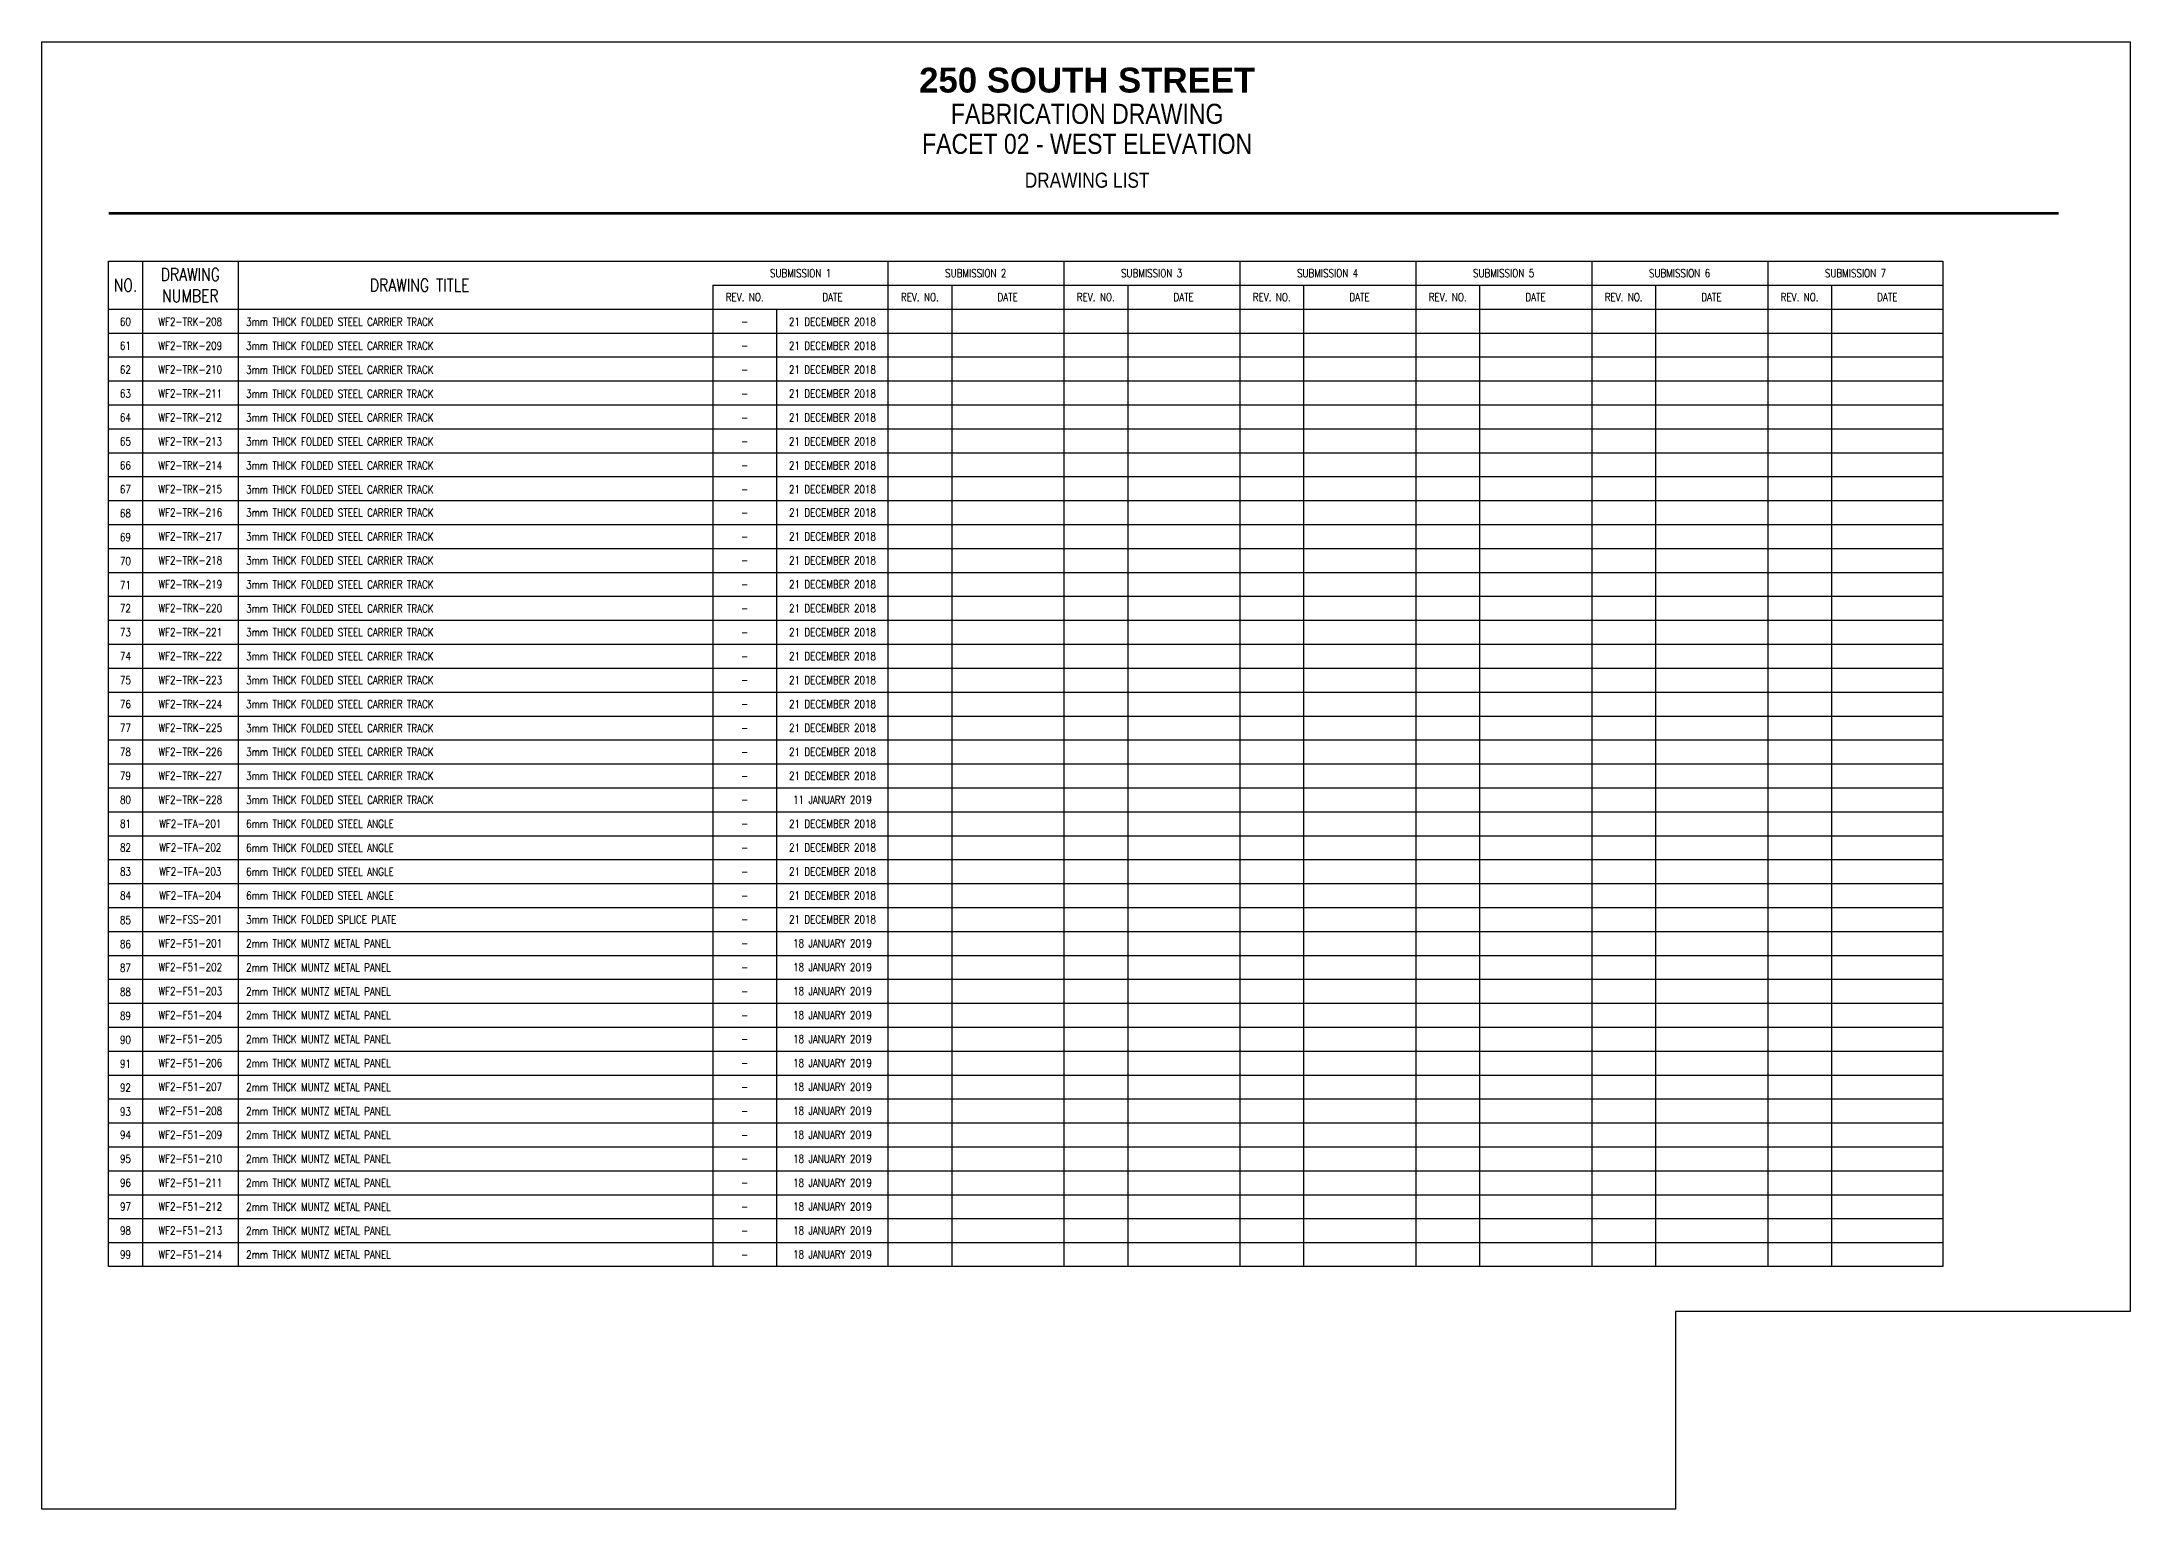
# Model space of a CAD drawing. Header units: inches. Extents: x -144 to 32, y -408 to -385.
# Drawn here: x -72.22 to -39.51, y -407.6 to -384.61 of the extents above; entities that cross this region are included whole.
import ezdxf
from ezdxf.enums import TextEntityAlignment as Align

# ---------------------------------------------------------------- set-up
doc = ezdxf.new("R2010")
doc.units = ezdxf.units.IN
doc.header["$MEASUREMENT"] = 0
doc.layers.get('Defpoints').update_dxf_attribs({"color": 250})
doc.layers.add('Z-SYMB', color=7, linetype='Continuous')
doc.layers.add('Z-TEXT', color=7, linetype='Continuous')
doc.styles.add('ROMANS', font='romans.shx', dxfattribs={"width": 0.8, "bigfont": 'special.shx'})
doc.styles.get("Standard").update_dxf_attribs({"font": 'ARIALN.TTF'})

msp = doc.modelspace()

# ---------------------------------------------------------------- linework, layer by layer
msp.add_lwpolyline([(-71.178, -387.301, 0.0394, 0.0394, 0), (-40.627, -387.301, 0, 0, 0)], format="xyseb")
for points in [[(-71.178, -389.176), (-42.443, -389.176)], [(-71.178, -389.551), (-42.443, -389.551)], [(-71.178, -389.926), (-42.443, -389.926)], [(-71.178, -390.301), (-42.443, -390.301)], [(-71.178, -390.676), (-42.443, -390.676)], [(-71.178, -391.051), (-42.443, -391.051)], [(-71.178, -391.426), (-42.443, -391.426)], [(-71.178, -391.801), (-42.443, -391.801)], [(-71.178, -392.176), (-42.443, -392.176)], [(-71.178, -392.551), (-42.443, -392.551)], [(-71.178, -392.926), (-42.443, -392.926)], [(-71.178, -393.301), (-42.443, -393.301)], [(-71.178, -393.676), (-42.443, -393.676)], [(-71.178, -394.051), (-42.443, -394.051)], [(-71.178, -394.426), (-42.443, -394.426)], [(-71.178, -394.801), (-42.443, -394.801)], [(-71.178, -395.176), (-42.443, -395.176)], [(-71.178, -395.551), (-42.443, -395.551)], [(-71.178, -395.926), (-42.443, -395.926)], [(-71.178, -396.301), (-42.443, -396.301)], [(-71.178, -396.676), (-42.443, -396.676)], [(-71.178, -397.051), (-42.443, -397.051)], [(-71.178, -397.426), (-42.443, -397.426)], [(-71.178, -397.801), (-42.443, -397.801)], [(-71.178, -398.176), (-42.443, -398.176)], [(-71.178, -398.551), (-42.443, -398.551)], [(-71.178, -398.551), (-42.443, -398.551)], [(-71.178, -398.926), (-42.443, -398.926)], [(-71.178, -399.301), (-42.443, -399.301)], [(-71.178, -399.676), (-42.443, -399.676)], [(-71.178, -400.051), (-42.443, -400.051)], [(-71.178, -400.426), (-42.443, -400.426)], [(-71.178, -400.801), (-42.443, -400.801)], [(-71.178, -401.176), (-42.443, -401.176)], [(-71.178, -401.551), (-42.443, -401.551)], [(-71.178, -401.926), (-42.443, -401.926)], [(-71.178, -402.301), (-42.443, -402.301)], [(-71.178, -402.676), (-42.443, -402.676)], [(-71.178, -403.051), (-42.443, -403.051)], [(-71.178, -403.426), (-42.443, -403.426)]]:
    msp.add_lwpolyline(points)
at = {"layer": 'Defpoints'}
msp.add_lwpolyline([(-72.224, -384.612), (-39.508, -384.612), (-39.508, -404.504), (-46.63, -404.504), (-46.63, -407.604), (-72.224, -407.604)], close=True, dxfattribs=at)
at = {"layer": 'Z-SYMB', "color": 1}
msp.add_line((-69.147, -398.551), (-69.147, -400.051), dxfattribs=at)
at = {"layer": 'Z-SYMB', "color": 5}
msp.add_lwpolyline([(-71.178, -388.051), (-42.443, -388.051), (-42.443, -403.801), (-71.178, -403.801)], close=True, dxfattribs=at)
at = {"layer": 'Z-SYMB', "color": 1}
for points in [[(-70.647, -388.051), (-70.647, -403.801)], [(-69.147, -388.051), (-69.147, -403.801)]]:
    msp.add_lwpolyline(points, dxfattribs=at)
at = {"layer": 'Z-SYMB', "color": 5}
for points in [[(-58.968, -388.051), (-58.968, -403.801)], [(-56.212, -388.051), (-56.212, -403.801)], [(-53.456, -388.051), (-53.456, -403.801)], [(-50.699, -388.051), (-50.699, -403.801)], [(-47.943, -388.051), (-47.943, -403.801)], [(-45.187, -388.051), (-45.187, -403.801)], [(-61.712, -388.426), (-61.712, -403.801)], [(-71.178, -388.801), (-42.443, -388.801)]]:
    msp.add_lwpolyline(points, dxfattribs=at)
at = {"layer": 'Z-SYMB', "color": 2}
for points in [[(-61.712, -388.426), (-42.443, -388.426)], [(-57.968, -388.426), (-57.968, -403.801)], [(-55.212, -388.426), (-55.212, -403.801)], [(-52.456, -388.426), (-52.456, -403.801)], [(-49.699, -388.426), (-49.699, -403.801)], [(-46.943, -388.426), (-46.943, -403.801)], [(-44.187, -388.426), (-44.187, -403.801)], [(-60.712, -388.801), (-60.712, -403.801)]]:
    msp.add_lwpolyline(points, dxfattribs=at)

# ---------------------------------------------------------------- texts
at = {"insert": (-55.848, -385.018), "char_height": 0.38976, "width": 18.05801, "attachment_point": 2}
msp.add_mtext('{\\fArial Greek|b1|i0|c0|p34;250 SOUTH STREET}', dxfattribs=at)
at = {"attachment_point": 2}
for s, insert, char_height in [('FABRICATION DRAWING', (-55.848, -385.584), 0.31496), ('FACET 02 - WEST ELEVATION', (-55.848, -386.054), 0.31496), ('DRAWING LIST', (-55.848, -386.663), 0.23622)]:
    msp.add_mtext(s, dxfattribs=dict(at, insert=insert, char_height=char_height))
at = {"layer": 'Z-TEXT', "style": 'ROMANS', "width": 0.8}
for s, p in [('3mm THICK FOLDED STEEL CARRIER TRACK', (-69.023, -389.001)), ('3mm THICK FOLDED STEEL CARRIER TRACK', (-69.023, -389.376)), ('3mm THICK FOLDED STEEL CARRIER TRACK', (-69.023, -389.751)), ('3mm THICK FOLDED STEEL CARRIER TRACK', (-69.023, -390.126)), ('3mm THICK FOLDED STEEL CARRIER TRACK', (-69.023, -390.501)), ('3mm THICK FOLDED STEEL CARRIER TRACK', (-69.023, -390.876)), ('3mm THICK FOLDED STEEL CARRIER TRACK', (-69.023, -391.251)), ('3mm THICK FOLDED STEEL CARRIER TRACK', (-69.023, -391.626)), ('3mm THICK FOLDED STEEL CARRIER TRACK', (-69.022, -391.99)), ('3mm THICK FOLDED STEEL CARRIER TRACK', (-69.022, -392.365)), ('3mm THICK FOLDED STEEL CARRIER TRACK', (-69.022, -392.74)), ('3mm THICK FOLDED STEEL CARRIER TRACK', (-69.022, -393.115)), ('3mm THICK FOLDED STEEL CARRIER TRACK', (-69.022, -393.49)), ('3mm THICK FOLDED STEEL CARRIER TRACK', (-69.022, -393.865)), ('3mm THICK FOLDED STEEL CARRIER TRACK', (-69.022, -394.24)), ('3mm THICK FOLDED STEEL CARRIER TRACK', (-69.022, -394.615)), ('3mm THICK FOLDED STEEL CARRIER TRACK', (-69.022, -394.99)), ('3mm THICK FOLDED STEEL CARRIER TRACK', (-69.022, -395.365)), ('3mm THICK FOLDED STEEL CARRIER TRACK', (-69.022, -395.74)), ('3mm THICK FOLDED STEEL CARRIER TRACK', (-69.022, -396.115)), ('3mm THICK FOLDED STEEL CARRIER TRACK', (-69.022, -396.49)), ('6mm THICK FOLDED STEEL ANGLE', (-69.022, -396.865)), ('6mm THICK FOLDED STEEL ANGLE', (-69.022, -397.24)), ('6mm THICK FOLDED STEEL ANGLE', (-69.022, -397.615)), ('6mm THICK FOLDED STEEL ANGLE', (-69.022, -397.99)), ('3mm THICK FOLDED SPLICE PLATE', (-69.022, -398.365))]:
    msp.add_text(s, height=0.12538, dxfattribs=at).set_placement(p, align=Align.MIDDLE_LEFT)
at = {"layer": 'Z-TEXT', "color": 1, "style": 'ROMANS', "width": 0.8}
for p in [(-69.022, -398.74), (-69.022, -399.115), (-69.022, -399.49), (-69.022, -399.865), (-69.022, -400.24), (-69.022, -400.615), (-69.022, -400.99), (-69.022, -401.365), (-69.022, -401.74), (-69.022, -402.115), (-69.022, -402.49), (-69.022, -402.865), (-69.022, -403.24), (-69.022, -403.615)]:
    msp.add_text('2mm THICK MUNTZ METAL PANEL', height=0.12538, dxfattribs=at).set_placement(p, align=Align.MIDDLE_LEFT)
at = {"layer": 'Z-TEXT', "color": 2, "char_height": 0.2006, "attachment_point": 5, "style": 'ROMANS'}
for s, insert in [('NO.', (-70.913, -388.426)), ('DRAWING \\PNUMBER', (-69.897, -388.426)), ('DRAWING TITLE', (-66.304, -388.426))]:
    msp.add_mtext(s, dxfattribs=dict(at, insert=insert))
at = {"layer": 'Z-TEXT', "attachment_point": 5, "style": 'ROMANS'}
for s, insert, char_height in [('SUBMISSION 1', (-60.337, -388.238), 0.12538), ('SUBMISSION 2', (-57.593, -388.238), 0.12538), ('SUBMISSION 3', (-54.837, -388.238), 0.12538), ('SUBMISSION 4', (-52.081, -388.238), 0.12538), ('SUBMISSION 5', (-49.324, -388.238), 0.12538), ('SUBMISSION 6', (-46.568, -388.238), 0.12538), ('SUBMISSION 7', (-43.812, -388.238), 0.12538), ('REV. NO.', (-61.212, -388.613), 0.1254), ('DATE', (-59.837, -388.613), 0.1254), ('REV. NO.', (-58.468, -388.613), 0.1254), ('DATE', (-57.093, -388.613), 0.1254), ('REV. NO.', (-55.712, -388.613), 0.1254), ('DATE', (-54.337, -388.613), 0.1254), ('REV. NO.', (-52.956, -388.613), 0.1254), ('DATE', (-51.581, -388.613), 0.1254), ('REV. NO.', (-50.199, -388.613), 0.1254), ('DATE', (-48.824, -388.613), 0.1254), ('REV. NO.', (-47.443, -388.613), 0.1254), ('DATE', (-46.068, -388.613), 0.1254), ('REV. NO.', (-44.687, -388.613), 0.1254), ('DATE', (-43.312, -388.613), 0.1254), ('60', (-70.914, -388.999), 0.1254), ('WF2-TRK-208', (-69.898, -388.999), 0.1254), ('21 DECEMBER 2018', (-59.838, -388.999), 0.12538), ('61', (-70.914, -389.374), 0.1254), ('WF2-TRK-209', (-69.898, -389.374), 0.1254), ('-', (-61.213, -388.999), 0.125), ('21 DECEMBER 2018', (-59.838, -389.374), 0.12538), ('-', (-61.213, -389.374), 0.125), ('62', (-70.914, -389.749), 0.1254), ('WF2-TRK-210', (-69.898, -389.749), 0.1254), ('-', (-61.213, -389.749), 0.125), ('21 DECEMBER 2018', (-59.838, -389.749), 0.12538), ('63', (-70.914, -390.124), 0.1254), ('WF2-TRK-211', (-69.898, -390.124), 0.1254), ('-', (-61.213, -390.124), 0.125), ('21 DECEMBER 2018', (-59.838, -390.124), 0.12538), ('64', (-70.914, -390.499), 0.1254), ('WF2-TRK-212', (-69.898, -390.499), 0.1254), ('-', (-61.213, -390.499), 0.125), ('21 DECEMBER 2018', (-59.838, -390.499), 0.12538), ('65', (-70.914, -390.874), 0.1254), ('WF2-TRK-213', (-69.898, -390.874), 0.1254), ('-', (-61.213, -390.874), 0.125), ('21 DECEMBER 2018', (-59.838, -390.874), 0.12538), ('66', (-70.914, -391.249), 0.1254), ('WF2-TRK-214', (-69.898, -391.249), 0.1254), ('-', (-61.213, -391.249), 0.125), ('21 DECEMBER 2018', (-59.838, -391.249), 0.12538), ('67', (-70.914, -391.624), 0.1254), ('WF2-TRK-215', (-69.898, -391.624), 0.1254), ('21 DECEMBER 2018', (-59.838, -391.624), 0.12538), ('68', (-70.914, -391.999), 0.1254), ('WF2-TRK-216', (-69.897, -391.988), 0.1254), ('-', (-61.213, -391.624), 0.125), ('21 DECEMBER 2018', (-59.837, -391.988), 0.12538), ('-', (-61.212, -391.988), 0.125), ('69', (-70.914, -392.374), 0.1254), ('WF2-TRK-217', (-69.897, -392.363), 0.1254), ('-', (-61.212, -392.363), 0.125), ('21 DECEMBER 2018', (-59.837, -392.363), 0.12538), ('70', (-70.914, -392.749), 0.1254), ('WF2-TRK-218', (-69.897, -392.738), 0.1254), ('-', (-61.212, -392.738), 0.125), ('21 DECEMBER 2018', (-59.837, -392.738), 0.12538), ('71', (-70.914, -393.124), 0.1254), ('WF2-TRK-219', (-69.897, -393.113), 0.1254), ('-', (-61.212, -393.113), 0.125), ('21 DECEMBER 2018', (-59.837, -393.113), 0.12538), ('72', (-70.913, -393.488), 0.1254), ('WF2-TRK-220', (-69.897, -393.488), 0.1254), ('-', (-61.212, -393.488), 0.125), ('21 DECEMBER 2018', (-59.837, -393.488), 0.12538), ('73', (-70.913, -393.863), 0.1254), ('WF2-TRK-221', (-69.897, -393.863), 0.1254), ('-', (-61.212, -393.863), 0.125), ('21 DECEMBER 2018', (-59.837, -393.863), 0.12538), ('74', (-70.913, -394.238), 0.1254), ('WF2-TRK-222', (-69.897, -394.238), 0.1254), ('21 DECEMBER 2018', (-59.837, -394.238), 0.12538), ('75', (-70.913, -394.613), 0.1254), ('WF2-TRK-223', (-69.897, -394.613), 0.1254), ('-', (-61.212, -394.238), 0.125), ('21 DECEMBER 2018', (-59.837, -394.613), 0.12538), ('-', (-61.212, -394.613), 0.125), ('76', (-70.913, -394.988), 0.1254), ('WF2-TRK-224', (-69.897, -394.988), 0.1254), ('-', (-61.212, -394.988), 0.125), ('21 DECEMBER 2018', (-59.837, -394.988), 0.12538), ('77', (-70.913, -395.363), 0.1254), ('WF2-TRK-225', (-69.897, -395.363), 0.1254), ('-', (-61.212, -395.363), 0.125), ('21 DECEMBER 2018', (-59.837, -395.363), 0.12538), ('78', (-70.913, -395.738), 0.1254), ('WF2-TRK-226', (-69.897, -395.738), 0.1254), ('-', (-61.212, -395.738), 0.125), ('21 DECEMBER 2018', (-59.837, -395.738), 0.12538), ('79', (-70.913, -396.113), 0.1254), ('WF2-TRK-227', (-69.897, -396.113), 0.1254), ('-', (-61.212, -396.113), 0.125), ('21 DECEMBER 2018', (-59.837, -396.113), 0.12538), ('80', (-70.913, -396.488), 0.1254), ('WF2-TRK-228', (-69.897, -396.488), 0.12538), ('-', (-61.212, -396.488), 0.125), ('11 JANUARY 2019', (-59.837, -396.488), 0.12538), ('81', (-70.913, -396.863), 0.1254), ('WF2-TFA-201', (-69.897, -396.863), 0.1254), ('21 DECEMBER 2018', (-59.837, -396.863), 0.12538), ('82', (-70.913, -397.238), 0.1254), ('WF2-TFA-202', (-69.897, -397.238), 0.1254), ('-', (-61.212, -396.863), 0.125), ('21 DECEMBER 2018', (-59.837, -397.238), 0.12538), ('-', (-61.212, -397.238), 0.125), ('83', (-70.913, -397.613), 0.1254), ('WF2-TFA-203', (-69.897, -397.613), 0.1254), ('-', (-61.212, -397.613), 0.125), ('21 DECEMBER 2018', (-59.837, -397.613), 0.12538), ('84', (-70.913, -397.988), 0.1254), ('WF2-TFA-204', (-69.897, -397.988), 0.1254), ('-', (-61.212, -397.988), 0.125), ('21 DECEMBER 2018', (-59.837, -397.988), 0.12538), ('85', (-70.914, -398.374), 0.1254), ('WF2-FSS-201', (-69.897, -398.363), 0.1254), ('-', (-61.212, -398.363), 0.125), ('21 DECEMBER 2018', (-59.837, -398.363), 0.12538)]:
    msp.add_mtext(s, dxfattribs=dict(at, insert=insert, char_height=char_height))
at = {"layer": 'Z-TEXT', "color": 1, "attachment_point": 5, "style": 'ROMANS'}
for s, insert, char_height in [('86', (-70.914, -398.749), 0.1254), ('WF2-F51-201', (-69.897, -398.738), 0.12538), ('-', (-61.212, -398.738), 0.125), ('18 JANUARY 2019', (-59.837, -398.738), 0.12538), ('87', (-70.914, -399.124), 0.1254), ('WF2-F51-202', (-69.897, -399.113), 0.12538), ('-', (-61.212, -399.113), 0.125), ('18 JANUARY 2019', (-59.837, -399.113), 0.12538), ('88', (-70.914, -399.499), 0.1254), ('WF2-F51-203', (-69.897, -399.488), 0.12538), ('18 JANUARY 2019', (-59.837, -399.488), 0.12538), ('-', (-61.212, -399.488), 0.125), ('89', (-70.914, -399.874), 0.1254), ('WF2-F51-204', (-69.897, -399.863), 0.12538), ('-', (-61.212, -399.863), 0.125), ('18 JANUARY 2019', (-59.837, -399.863), 0.12538), ('90', (-70.914, -400.249), 0.1254), ('WF2-F51-205', (-69.897, -400.238), 0.12538), ('-', (-61.212, -400.238), 0.125), ('18 JANUARY 2019', (-59.837, -400.238), 0.12538), ('91', (-70.914, -400.624), 0.1254), ('WF2-F51-206', (-69.897, -400.613), 0.12538), ('-', (-61.212, -400.613), 0.125), ('18 JANUARY 2019', (-59.837, -400.613), 0.12538), ('92', (-70.914, -400.999), 0.1254), ('WF2-F51-207', (-69.897, -400.988), 0.12538), ('-', (-61.212, -400.988), 0.125), ('18 JANUARY 2019', (-59.837, -400.988), 0.12538), ('93', (-70.914, -401.374), 0.1254), ('WF2-F51-208', (-69.897, -401.363), 0.12538), ('-', (-61.212, -401.363), 0.125), ('18 JANUARY 2019', (-59.837, -401.363), 0.12538), ('94', (-70.913, -401.738), 0.1254), ('WF2-F51-209', (-69.897, -401.738), 0.12538), ('-', (-61.212, -401.738), 0.125), ('18 JANUARY 2019', (-59.837, -401.738), 0.12538), ('95', (-70.913, -402.113), 0.1254), ('WF2-F51-210', (-69.897, -402.113), 0.12538), ('18 JANUARY 2019', (-59.837, -402.113), 0.12538), ('-', (-61.212, -402.113), 0.125), ('96', (-70.913, -402.488), 0.1254), ('WF2-F51-211', (-69.897, -402.488), 0.12538), ('-', (-61.212, -402.488), 0.125), ('18 JANUARY 2019', (-59.837, -402.488), 0.12538), ('97', (-70.913, -402.863), 0.1254), ('WF2-F51-212', (-69.897, -402.863), 0.12538), ('-', (-61.212, -402.863), 0.125), ('18 JANUARY 2019', (-59.837, -402.863), 0.12538), ('98', (-70.913, -403.238), 0.1254), ('WF2-F51-213', (-69.897, -403.238), 0.12538), ('-', (-61.212, -403.238), 0.125), ('18 JANUARY 2019', (-59.837, -403.238), 0.12538), ('99', (-70.913, -403.613), 0.1254), ('WF2-F51-214', (-69.897, -403.613), 0.12538), ('-', (-61.212, -403.613), 0.125), ('18 JANUARY 2019', (-59.837, -403.613), 0.12538)]:
    msp.add_mtext(s, dxfattribs=dict(at, insert=insert, char_height=char_height))

doc.saveas('drawing.dxf')
